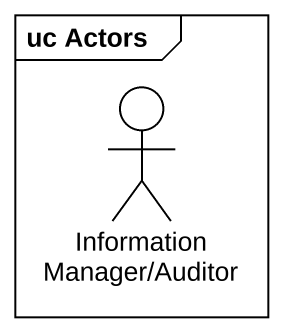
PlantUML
@startuml
mainframe uc Actors
actor "Information Manager/Auditor" as Information_Manager_Auditor
@enduml
